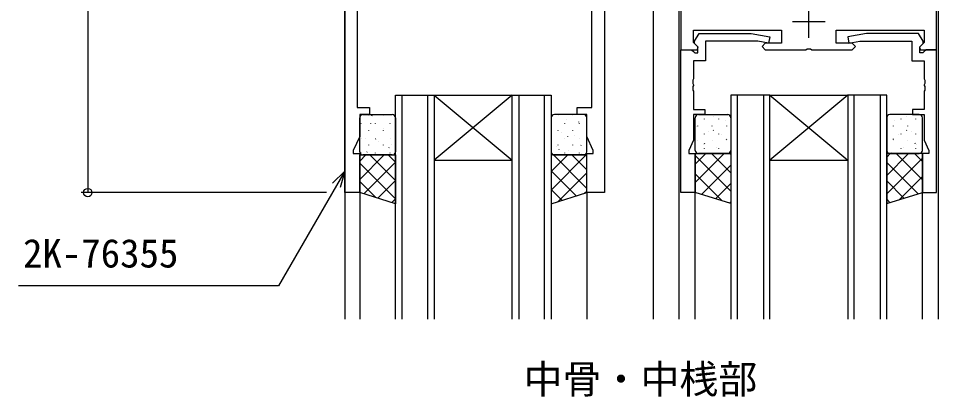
# Model space of a CAD drawing. Units: millimetres, scale not verified. Extents: x -437 to 438, y -681 to 679.
# Drawn here: x -107.8 to 34, y 80.4 to 138.6 of the extents above; entities that cross this region are included whole.
import ezdxf
from ezdxf.enums import TextEntityAlignment as Align

# ---------------------------------------------------------------- set-up
doc = ezdxf.new("R2010")
doc.units = ezdxf.units.MM
doc.header["$LTSCALE"] = 4
for name, color, linetype in [('0-1_USER1', 3, 'Continuous'), ('0-2_YKK_11', 7, 'Continuous'), ('0-3_YKK_12', 2, 'Continuous'), ('0-4_YKK_13', 4, 'Continuous'), ('0-6_YKK_D', 6, 'Continuous')]:
    doc.layers.add(name, color=color, linetype=linetype)
doc.styles.add('ＭＳ ゴシック', font='')
doc.styles.get('ＭＳ ゴシック').set_extended_font_data('MS Gothic')

msp = doc.modelspace()

# ---------------------------------------------------------------- linework, layer by layer
at = {"layer": '0-2_YKK_11'}
for p, q in [((13.953, 135.635), (13.953, 140.635)), ((16.453, 138.135), (11.453, 138.135))]:
    msp.add_line(p, q, dxfattribs=at)
for points in [[(-17.547, 211.835), (-17.547, 111.835), (-20.247, 111.835), (-20.247, 117.835), (-19.247, 117.835), (-19.247, 118.335), (-20.247, 120.48), (-20.247, 123.835), (-21.747, 123.835), (-21.747, 124.935), (-19.477, 124.935), (-19.477, 140.335)], [(-5.747, 189.835), (-5.747, 133.835), (-3.271, 133.835), (-3.111, 134.223), (-3.817, 134.93), (-3.817, 136.835), (9.753, 136.835), (9.753, 134.835), (7.253, 134.835), (6.753, 134.335), (7.253, 133.835), (13.495, 133.835), (13.678, 133.955), (14.228, 133.955), (14.411, 133.835), (20.653, 133.835), (21.153, 134.335), (20.653, 134.835), (18.153, 134.835), (18.153, 136.835), (31.723, 136.835), (31.723, 134.93), (31.017, 134.223), (31.177, 133.835), (33.653, 133.835), (33.653, 189.835)], [(-55.617, 140.335), (-55.617, 124.935), (-53.747, 124.935), (-53.747, 123.835), (-55.247, 123.835), (-55.247, 120.48), (-56.247, 118.335), (-56.247, 117.835), (-55.247, 117.835), (-55.247, 111.835), (-57.547, 111.835), (-57.547, 175.835)]]:
    msp.add_lwpolyline(points, dxfattribs=at)
for points in [[(-5.747, 111.835), (-5.747, 133.835), (-4.117, 133.835), (-3.817, 133.535), (-3.617, 133.335), (-3.147, 133.335), (-3.147, 134.285), (-3.647, 134.785), (-3.647, 135.123), (-2.947, 136.335), (5.061, 136.335), (7.94, 135.828), (7.766, 134.843), (6.108, 135.135), (-1.947, 135.135), (-1.947, 132.135), (-3.817, 132.135), (-3.817, 129.344), (-3.937, 129.16), (-3.937, 128.61), (-3.817, 128.427), (-3.817, 128.344), (-3.937, 128.16), (-3.937, 127.61), (-3.817, 127.427), (-3.817, 124.635), (-2.047, 124.635), (-2.047, 123.835), (-3.817, 123.835), (-3.817, 119.901), (-4.547, 118.335), (-4.547, 117.835), (-3.547, 117.835), (-3.547, 111.835)], [(33.653, 111.835), (33.653, 133.835), (32.023, 133.835), (31.723, 133.535), (31.523, 133.335), (31.053, 133.335), (31.053, 134.285), (31.553, 134.785), (31.553, 135.123), (30.853, 136.335), (22.845, 136.335), (19.966, 135.828), (20.14, 134.843), (21.798, 135.135), (29.853, 135.135), (29.853, 132.135), (31.723, 132.135), (31.723, 129.344), (31.843, 129.16), (31.843, 128.61), (31.723, 128.427), (31.723, 128.344), (31.843, 128.16), (31.843, 127.61), (31.723, 127.427), (31.723, 124.635), (29.953, 124.635), (29.953, 123.835), (31.723, 123.835), (31.723, 119.901), (32.453, 118.335), (32.453, 117.835), (31.453, 117.835), (31.453, 111.835)]]:
    msp.add_lwpolyline(points, close=True, dxfattribs=at)
at = {"layer": '0-3_YKK_12'}
for p, q in [((-57.547, 231.335), (-57.547, 92.335)), ((-10.047, 231.335), (-10.047, 92.335)), ((-6.047, 231.335), (-6.047, 92.335)), ((33.953, 92.335), (33.953, 231.335)), ((-48.747, 126.835), (-48.747, 92.335)), ((-44.747, 92.335), (-44.747, 126.835)), ((-43.747, 126.835), (-31.747, 126.835)), ((-43.747, 126.835), (-31.747, 116.835)), ((-31.747, 126.835), (-43.747, 116.835)), ((-30.747, 126.835), (-30.747, 92.335)), ((-26.747, 92.335), (-26.747, 126.835)), ((1.953, 126.835), (1.953, 92.335)), ((2.953, 92.335), (2.953, 126.835)), ((6.953, 126.835), (6.953, 92.335)), ((7.953, 126.835), (19.953, 126.835)), ((7.953, 126.835), (19.953, 116.835)), ((19.953, 126.835), (7.953, 116.835)), ((19.953, 126.835), (19.953, 92.335)), ((20.953, 92.335), (20.953, 126.835)), ((24.953, 126.835), (24.953, 92.335)), ((-43.747, 116.835), (-31.747, 116.835)), ((7.953, 116.835), (19.953, 116.835)), ((-55.247, 111.835), (-55.247, 92.335)), ((-20.247, 111.835), (-20.247, 92.335)), ((-3.547, 92.335), (-3.547, 111.835)), ((31.453, 92.335), (31.453, 111.835))]:
    msp.add_line(p, q, dxfattribs=at)
for points in [[(-49.747, 92.335), (-49.747, 126.835), (-43.747, 126.835), (-43.747, 92.335)], [(-31.747, 92.335), (-31.747, 126.835), (-25.747, 126.835), (-25.747, 92.335)], [(7.953, 92.335), (7.953, 126.835), (1.953, 126.835)], [(25.953, 92.335), (25.953, 126.835), (19.953, 126.835)]]:
    msp.add_lwpolyline(points, dxfattribs=at)
at = {"layer": '0-4_YKK_13'}
for p, q in [((-54.747, 123.835), (-50.247, 123.835)), ((-53.821, 123.687), (-53.821, 123.724)), ((-53.368, 123.669), (-53.327, 123.732)), ((-51.578, 123.687), (-51.578, 123.724)), ((-20.747, 123.835), (-25.247, 123.835)), ((-24.668, 123.687), (-24.668, 123.724)), ((-22.426, 123.687), (-22.426, 123.724)), ((-3.047, 123.835), (1.453, 123.835)), ((-0.681, 123.608), (-0.678, 123.615)), ((30.953, 123.835), (26.453, 123.835)), ((28.987, 123.608), (28.984, 123.615)), ((-55.247, 118.12), (-55.247, 123.335)), ((-55.032, 122.475), (-55.032, 122.513)), ((-53.509, 122.437), (-53.507, 122.444)), ((-52.789, 122.475), (-52.789, 122.513)), ((-50.547, 122.475), (-50.547, 122.513)), ((-49.747, 123.335), (-49.747, 118.12)), ((-25.747, 123.335), (-25.747, 118.12)), ((-23.637, 122.475), (-23.637, 122.513)), ((-23.43, 123.141), (-23.427, 123.148)), ((-21.458, 122.692), (-21.456, 122.699)), ((-21.394, 122.475), (-21.394, 122.513)), ((-20.247, 118.12), (-20.247, 123.335)), ((-3.547, 118.335), (-3.547, 123.335)), ((-3.381, 121.999), (-3.378, 122.007)), ((-3.161, 122.059), (-3.161, 122.097)), ((-2.13, 123.128), (-2.13, 123.165)), ((-0.919, 122.059), (-0.919, 122.097)), ((0.112, 123.128), (0.112, 123.165)), ((1.191, 122.876), (1.193, 122.883)), ((1.324, 122.059), (1.324, 122.097)), ((1.953, 123.335), (1.953, 118.335)), ((25.953, 123.335), (25.953, 118.335)), ((26.983, 122.059), (26.983, 122.097)), ((27.115, 122.876), (27.113, 122.883)), ((28.194, 123.128), (28.194, 123.165)), ((29.225, 122.059), (29.225, 122.097)), ((30.436, 123.128), (30.436, 123.165)), ((31.453, 118.335), (31.453, 123.335)), ((-53.821, 121.407), (-53.821, 121.444)), ((-51.638, 121.705), (-51.635, 121.712)), ((-51.578, 121.407), (-51.578, 121.444)), ((-24.668, 121.407), (-24.668, 121.444)), ((-24.158, 121.084), (-24.156, 121.091)), ((-22.426, 121.407), (-22.426, 121.444)), ((-22.199, 120.599), (-22.197, 120.606)), ((-2.13, 120.848), (-2.13, 120.885)), ((-1.509, 121.268), (-1.507, 121.275)), ((-0.759, 121.374), (-0.717, 121.436)), ((0.112, 120.848), (0.112, 120.885)), ((0.462, 120.818), (0.465, 120.825)), ((27.844, 120.818), (27.841, 120.825)), ((28.194, 120.848), (28.194, 120.885)), ((29.065, 121.374), (29.023, 121.436)), ((29.815, 121.268), (29.813, 121.275)), ((30.436, 120.848), (30.436, 120.885)), ((-55.032, 120.195), (-55.032, 120.233)), ((-54.338, 120.097), (-54.335, 120.104)), ((-53.821, 119.127), (-53.821, 119.164)), ((-52.814, 120.067), (-52.772, 120.13)), ((-52.789, 120.195), (-52.789, 120.233)), ((-52.366, 119.648), (-52.364, 119.655)), ((-51.578, 119.127), (-51.578, 119.164)), ((-50.547, 120.195), (-50.547, 120.233)), ((-50.407, 119.163), (-50.404, 119.17)), ((-24.668, 119.127), (-24.668, 119.164)), ((-23.637, 120.195), (-23.637, 120.233)), ((-23.198, 120.418), (-23.157, 120.481)), ((-22.426, 119.127), (-22.426, 119.164)), ((-21.394, 120.195), (-21.394, 120.233)), ((-21.156, 119.065), (-21.114, 119.127)), ((-20.328, 119.867), (-20.325, 119.874)), ((-3.161, 119.779), (-3.161, 119.817)), ((-2.238, 119.21), (-2.235, 119.217)), ((-2.094, 119.357), (-2.052, 119.419)), ((-0.919, 119.779), (-0.919, 119.817)), ((1.284, 120.02), (1.325, 120.083)), ((1.324, 119.779), (1.324, 119.817)), ((27.022, 120.02), (26.981, 120.083)), ((26.983, 119.779), (26.983, 119.817)), ((29.225, 119.779), (29.225, 119.817)), ((30.4, 119.357), (30.358, 119.419)), ((30.544, 119.21), (30.541, 119.217)), ((-55.066, 118.04), (-55.064, 118.047)), ((-55.032, 117.915), (-55.032, 117.953)), ((-54.149, 118.05), (-54.107, 118.113)), ((-52.789, 117.915), (-52.789, 117.953)), ((-50.771, 118.714), (-50.73, 118.776)), ((-50.547, 117.915), (-50.547, 117.953)), ((-24.899, 118.991), (-24.897, 118.998)), ((-24.533, 118.401), (-24.492, 118.464)), ((-23.637, 117.915), (-23.637, 117.953)), ((-23.028, 118.259), (-23.025, 118.266)), ((-21.394, 117.915), (-21.394, 117.953)), ((-21.056, 117.81), (-21.054, 117.817)), ((-3.547, 116.215), (-1.927, 117.835)), ((-3.547, 113.387), (0.902, 117.835)), ((1.453, 117.835), (-3.047, 117.835)), ((-2.13, 118.568), (-2.13, 118.605)), ((-1.027, 117.835), (1.953, 114.856)), ((-0.279, 118.726), (-0.276, 118.733)), ((0.112, 118.568), (0.112, 118.605)), ((1.593, 117.994), (1.595, 118.001)), ((1.802, 117.835), (1.953, 117.684)), ((29.333, 117.835), (25.953, 114.456)), ((26.504, 117.835), (25.953, 117.284)), ((26.453, 117.835), (30.953, 117.835)), ((26.713, 117.994), (26.711, 118.001)), ((31.453, 113.787), (27.404, 117.835)), ((28.194, 118.568), (28.194, 118.605)), ((28.585, 118.726), (28.582, 118.733)), ((31.453, 116.615), (30.233, 117.835)), ((30.436, 118.568), (30.436, 118.605)), ((-55.247, 116.665), (-54.291, 117.62)), ((-55.247, 113.836), (-51.463, 117.62)), ((-55.247, 116.37), (-49.747, 110.87)), ((-50.247, 117.62), (-54.747, 117.62)), ((-54.618, 111.637), (-49.747, 116.508)), ((-53.668, 117.62), (-49.747, 113.699)), ((-50.84, 117.62), (-49.747, 116.527)), ((-25.747, 115.052), (-23.179, 117.62)), ((-25.747, 112.223), (-20.35, 117.62)), ((-25.384, 117.62), (-20.247, 112.483)), ((-25.247, 117.62), (-20.747, 117.62)), ((-22.556, 117.62), (-20.247, 115.311)), ((-3.547, 117.527), (1.953, 112.027)), ((31.453, 117.127), (25.953, 111.627)), ((30.783, 111.628), (25.953, 116.458)), ((-25.747, 115.155), (-21.905, 111.313)), ((-24.715, 110.427), (-20.247, 114.895)), ((-2.571, 111.534), (1.953, 116.058)), ((-55.247, 113.542), (-52.755, 111.05)), ((-52.467, 110.959), (-49.747, 113.679)), ((-3.547, 114.699), (0.598, 110.554)), ((28.622, 110.96), (25.953, 113.63)), ((31.453, 114.299), (27.887, 110.733)), ((-25.747, 112.326), (-24.056, 110.635)), ((-20.585, 111.729), (-20.247, 112.067)), ((-0.411, 110.866), (1.953, 113.23)), ((-50.317, 110.281), (-49.747, 110.851)), ((-3.547, 111.87), (-3.496, 111.82)), ((26.462, 110.293), (25.953, 110.801)), ((1.75, 110.198), (1.953, 110.401))]:
    msp.add_line(p, q, dxfattribs=at)
for points in [[(-3.547, 111.835), (-3.547, 117.835), (1.953, 117.835), (1.953, 110.135)], [(31.453, 111.835), (31.453, 117.835), (25.953, 117.835), (25.953, 110.135)], [(-55.247, 111.835), (-55.247, 117.62), (-49.747, 117.62), (-49.747, 110.102)], [(-20.247, 111.835), (-20.247, 117.62), (-25.747, 117.62), (-25.747, 110.102)]]:
    msp.add_lwpolyline(points, close=True, dxfattribs=at)
for centre, start, end in [((-54.747, 123.335), 90, 180), ((-50.247, 123.335), 0, 90), ((-25.247, 123.335), 90, 180), ((-20.747, 123.335), 0, 90), ((-3.047, 123.335), 90, 180), ((1.453, 123.335), 0, 90), ((26.453, 123.335), 90, 180), ((30.953, 123.335), 0, 90), ((-54.747, 118.12), 180, 270), ((-50.247, 118.12), 270, 0), ((-25.247, 118.12), 180, 270), ((-20.747, 118.12), 270, 0), ((-3.047, 118.335), 180, 270), ((1.453, 118.335), 270, 0), ((26.453, 118.335), 180, 270), ((30.953, 118.335), 270, 0)]:
    msp.add_arc(centre, 0.5, start, end, dxfattribs=at)
at = {"layer": '0-6_YKK_D'}
for p, q in [((-97.147, 211.835), (-97.147, 111.835)), ((-60.347, 111.835), (-98.147, 111.835))]:
    msp.add_line(p, q, dxfattribs=at)
for points in [[(-57.548, 115.149), (-58.823, 112.941), (-67.754, 97.471), (-107.833, 97.471)], [(-59.415, 113.282), (-57.548, 115.149), (-58.231, 112.599)]]:
    msp.add_lwpolyline(points, dxfattribs=at)
msp.add_circle((-97.147, 111.835), 0.637, dxfattribs=at)

# ---------------------------------------------------------------- texts
at = {"layer": '0-1_USER1', "style": 'ＭＳ ゴシック'}
msp.add_text('中骨・中桟部', height=4.399, dxfattribs=at).set_placement((-29.99, 79.584), align=Align.BOTTOM_LEFT)
at = {"layer": '0-6_YKK_D', "style": 'ＭＳ ゴシック'}
msp.add_text('2K-76355', height=4.399, dxfattribs=at).set_placement((-107.123, 98.971), align=Align.BOTTOM_LEFT)

doc.saveas('drawing.dxf')
